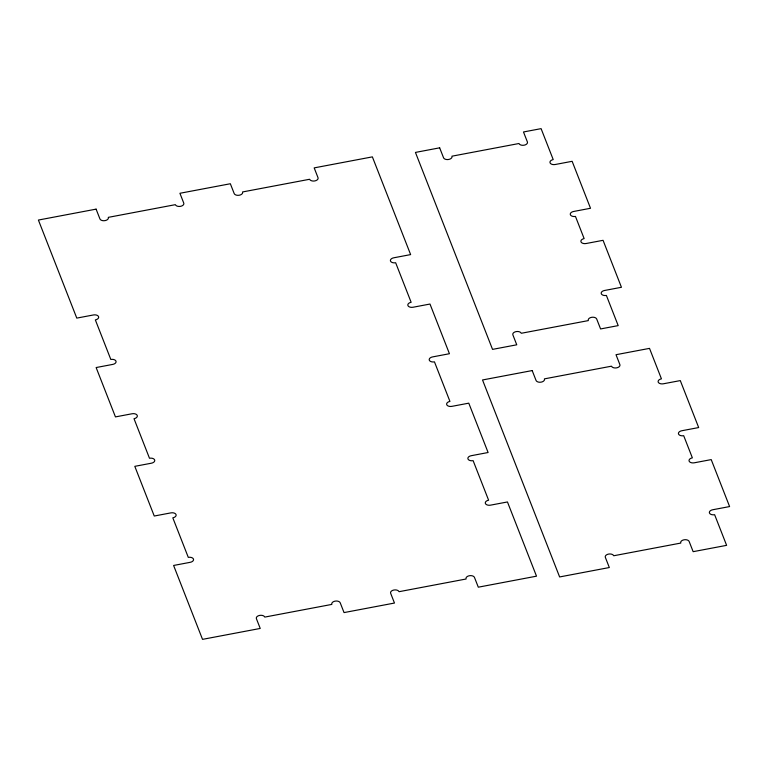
<?xml version="1.0" encoding="UTF-8"?>
<svg xmlns="http://www.w3.org/2000/svg" width="768" height="768" viewBox="0 0 768 768"><rect width="100%" height="100%" fill="white"/><g stroke="black" fill="none" stroke-linecap="round" stroke-linejoin="round"><path stroke-width="1.15" d="M96.096 209.136L38.4 220.051L76.781 318.106L93.408 314.966A4.31 2.582 -4.5 0 1 98.563 316.646A4.31 2.582 -4.5 0 1 95.347 319.91L110.822 359.462A4.31 2.582 -4.5 0 1 115.997 361.19A4.31 2.582 -4.5 0 1 112.589 364.435L96.134 367.546L115.45 416.899L132.077 413.76A4.31 2.582 -4.5 0 1 137.232 415.44A4.31 2.582 -4.5 0 1 134.016 418.704L149.491 458.256A4.31 2.582 -4.5 0 1 154.666 459.984A4.31 2.582 -4.5 0 1 151.258 463.229L134.803 466.339L154.253 516.029L170.88 512.88A4.31 2.582 -4.5 0 1 176.035 514.56A4.31 2.582 -4.5 0 1 172.81 517.824L188.294 557.376A4.31 2.582 -4.5 0 1 193.469 559.104A4.31 2.582 -4.5 0 1 190.051 562.349L173.606 565.459L202.522 639.36L260.227 628.445L256.445 618.778A4.31 2.582 -4.5 0 1 259.536 615.427A4.31 2.582 -4.5 0 1 264.778 617.088L331.843 604.406A4.31 2.582 -4.5 0 1 335.059 601.142A4.31 2.582 -4.5 0 1 340.224 602.822L344.045 612.586L394.474 603.043L390.691 593.376A4.31 2.582 -4.5 0 1 393.792 590.035A4.31 2.582 -4.5 0 1 399.034 591.696L466.09 579.005A4.31 2.582 -4.5 0 1 469.315 575.741A4.31 2.582 -4.5 0 1 474.47 577.421L478.301 587.184L536.506 576.173L507.456 501.955L490.541 505.152A4.31 2.582 -4.5 0 1 485.386 503.472A4.31 2.582 -4.5 0 1 488.611 500.208L473.126 460.656A4.31 2.582 -4.5 0 1 467.952 458.928A4.31 2.582 -4.5 0 1 471.37 455.683L488.102 452.515L468.778 403.162L451.872 406.358A4.31 2.582 -4.5 0 1 446.717 404.678A4.31 2.582 -4.5 0 1 449.942 401.414L434.458 361.862A4.31 2.582 -4.5 0 1 429.283 360.134A4.31 2.582 -4.5 0 1 432.701 356.89L449.434 353.722L429.984 304.042L413.078 307.238A4.31 2.582 -4.5 0 1 407.914 305.558A4.31 2.582 -4.5 0 1 411.139 302.294L395.654 262.742A4.31 2.582 -4.5 0 1 390.48 261.014A4.31 2.582 -4.5 0 1 393.898 257.77L410.63 254.602L372.374 156.874L314.179 167.885L318.01 177.677A4.31 2.582 -4.5 0 1 314.784 180.941A4.31 2.582 -4.5 0 1 309.629 179.27L242.563 191.952A4.31 2.582 -4.5 0 1 239.251 195.235A4.31 2.582 -4.5 0 1 234.144 193.44L230.352 183.744L179.923 193.277L183.754 203.078A4.31 2.582 -4.5 0 1 180.528 206.342A4.31 2.582 -4.5 0 1 175.373 204.662L108.317 217.354A4.31 2.582 -4.5 0 1 105.005 220.627A4.31 2.582 -4.5 0 1 99.898 218.832L96.096 209.136M439.661 147.83L415.44 152.419L492.538 349.382L516.758 344.803L512.918 334.973A4.31 2.582 -4.5 0 1 516.01 331.622A4.31 2.582 -4.5 0 1 521.251 333.283L588.317 320.602A4.31 2.582 -4.5 0 1 591.533 317.338A4.31 2.582 -4.5 0 1 596.698 319.018L600.586 328.944L618.192 325.613L606.384 295.44A4.31 2.582 -4.5 0 1 601.286 293.731A4.31 2.582 -4.5 0 1 604.522 290.486L621.446 287.28L603.062 240.317L586.138 243.514A4.31 2.582 -4.5 0 1 580.992 241.862A4.31 2.582 -4.5 0 1 584.131 238.589L575.462 216.432A4.31 2.582 -4.5 0 1 570.365 214.723A4.31 2.582 -4.5 0 1 573.59 211.478L590.515 208.272L572.141 161.309L555.216 164.506A4.31 2.582 -4.5 0 1 550.07 162.854A4.31 2.582 -4.5 0 1 553.21 159.581L541.094 128.64L523.488 131.971L527.386 141.926A4.31 2.582 -4.5 0 1 524.15 145.19A4.31 2.582 -4.5 0 1 518.995 143.51L451.939 156.192A4.31 2.582 -4.5 0 1 448.627 159.475A4.31 2.582 -4.5 0 1 443.52 157.68L439.661 147.83M532.186 370.57L482.525 379.968L559.622 576.941L609.322 567.533L605.376 557.443A4.31 2.582 -4.5 0 1 608.467 554.102A4.31 2.582 -4.5 0 1 613.709 555.763L680.774 543.072A4.31 2.582 -4.5 0 1 684 539.808A4.31 2.582 -4.5 0 1 689.155 541.488L693.149 551.674L726.614 545.347L714.624 514.704A4.31 2.582 -4.5 0 1 709.459 513.024A4.31 2.582 -4.5 0 1 712.685 509.76L729.6 506.563L711.216 459.6L694.301 462.797A4.31 2.582 -4.5 0 1 689.126 461.117A4.31 2.582 -4.5 0 1 692.362 457.853L683.693 435.696A4.31 2.582 -4.5 0 1 678.528 434.026A4.31 2.582 -4.5 0 1 681.763 430.752L698.678 427.555L680.294 380.592L663.37 383.789A4.31 2.582 -4.5 0 1 658.205 382.109A4.31 2.582 -4.5 0 1 661.44 378.845L649.517 348.374L616.013 354.71L619.872 364.589A4.31 2.582 -4.5 0 1 616.646 367.853A4.31 2.582 -4.5 0 1 611.491 366.182L544.426 378.864A4.31 2.582 -4.5 0 1 541.123 382.147A4.31 2.582 -4.5 0 1 536.016 380.352L532.186 370.57"/></g></svg>
